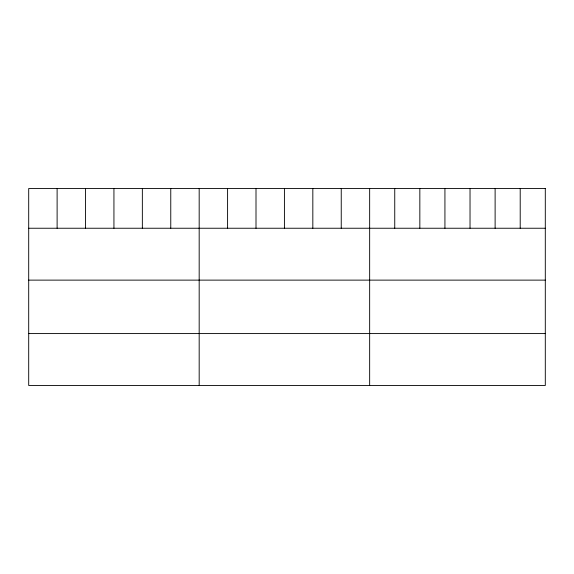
<?xml version="1.0" encoding="UTF-8"?>
<svg xmlns="http://www.w3.org/2000/svg" width="574" height="574" viewBox="0 0 574 574"><rect width="100%" height="100%" fill="white"/><g stroke="black" fill="none" stroke-linecap="round" stroke-linejoin="round"><path stroke-width="0.86" d="M28.7 228.237L545.3 228.237M28.7 280.126L545.3 280.126M28.7 333.58L545.3 333.58M520.209 188.53L520.209 228.237M495.118 188.53L495.118 228.237M470.027 188.53L470.027 228.237M444.929 188.53L444.929 228.237M419.838 188.53L419.838 228.237M394.747 188.53L394.747 228.237M369.656 188.53L369.656 385.47M341.243 188.53L341.243 228.237M312.83 188.53L312.83 228.237M284.417 188.53L284.417 228.237M256.004 188.53L256.004 228.237M227.591 188.53L227.591 228.237M199.178 188.53L199.178 385.47M170.765 188.53L170.765 228.237M142.352 188.53L142.352 228.237M113.939 188.53L113.939 228.237M85.526 188.53L85.526 228.237M57.113 188.53L57.113 228.237M545.3 188.53L28.7 188.53L28.7 385.47L545.3 385.47L545.3 188.53"/></g></svg>
